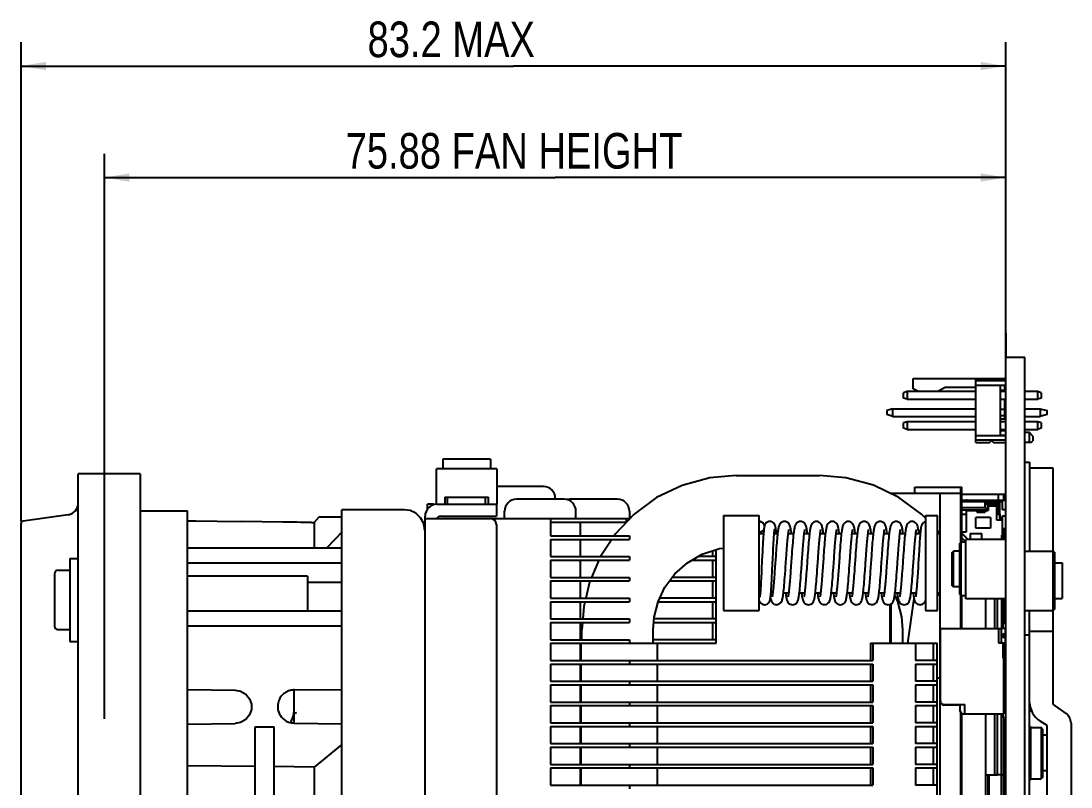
# Model space of a CAD drawing. Header units: millimetres. Extents: x 0 to 841, y 0 to 594.
# Drawn here: x 365.1 to 453.5, y 213.6 to 278.1 of the extents above; entities that cross this region are included whole.
import ezdxf

# ---------------------------------------------------------------- set-up
doc = ezdxf.new("R2010")
doc.units = ezdxf.units.MM
doc.header["$LTSCALE"] = 46.255
doc.layers.get('0').update_dxf_attribs({"linetype": 'CONTINUOUS'})
doc.layers.add('ASSEM_MEM', color=7, linetype='CONTINUOUS')
doc.styles.get("Standard").update_dxf_attribs({"font": 'txt', "width": 0.8})
doc.dimstyles.new('DIMSTYLE_1', dxfattribs={"dimtxt": 3, "dimasz": 2.1, "dimexe": 2, "dimexo": 1, "dimgap": 0.75, "dimtad": 1, "dimzin": 0, "dimdsep": 46, "dimtxsty": 'STANDARD', "dimblk": '_FILLED', "dimblk1": '_FILLED', "dimblk2": '_FILLED', "dimcen": 0.09, "dimazin": 0, "dimtp": 0.01, "dimtm": 0.01, "dimtfac": 1, "dimtofl": 0, "dimtmove": 0, "dimatfit": 3, "dimldrblk": '_FILLED', "dimfxl": 1, "dimtolj": 1, "dimtzin": 0, "dimarcsym": 0})
doc.dimstyles.new('DIMSTYLE_2', dxfattribs={"dimtxt": 3, "dimasz": 2.1, "dimexe": 2, "dimexo": 1, "dimgap": 0.75, "dimtad": 1, "dimzin": 0, "dimdsep": 46, "dimtxsty": 'STANDARD', "dimblk": '_FILLED', "dimblk1": '_FILLED', "dimblk2": '_FILLED', "dimcen": 0.09, "dimazin": 0, "dimtol": 1, "dimtp": 0.3, "dimtm": 0.3, "dimtfac": 1, "dimtofl": 0, "dimtmove": 0, "dimatfit": 3, "dimldrblk": '_FILLED', "dimfxl": 1, "dimtolj": 1, "dimtzin": 0, "dimarcsym": 0})

# ---------------------------------------------------------------- blocks, each defined once
blk = doc.blocks.new('_FILLED')
at = {"color": 0, "linetype": 'BYBLOCK'}
blk.add_solid([(0, 0), (-1, 0.167), (-1, -0.167)], dxfattribs=at)
blk = doc.blocks.new('*D8')
at = {"color": 7, "linetype": 'CONTINUOUS'}
for p, q in [((365.076, 275.036), (365.076, 276.286)), ((447.976, 275.036), (447.976, 276.286)), ((365.076, 235.955), (365.076, 275.036)), ((447.976, 249.79), (447.976, 275.036)), ((365.076, 274.286), (406.526, 274.286)), ((447.976, 274.286), (406.526, 274.286))]:
    blk.add_line(p, q, dxfattribs=at)
at = {"color": 7, "linetype": 'CONTINUOUS', "xscale": 2.1, "yscale": 2.1, "zscale": 2.1, "rotation": 180}
blk.add_blockref('_FILLED', (365.076, 274.286), dxfattribs=at)
at = {"color": 7, "linetype": 'CONTINUOUS', "xscale": 2.1, "yscale": 2.1, "zscale": 2.1}
blk.add_blockref('_FILLED', (447.976, 274.286), dxfattribs=at)
at = {"color": 7, "linetype": 'CONTINUOUS', "insert": (400.854, 278.036), "char_height": 3, "width": 21.6, "attachment_point": 2, "line_spacing_factor": 0.9}
blk.add_mtext(' 83.2 MAX', dxfattribs=at)
blk = doc.blocks.new('*D14')
at = {"color": 7, "linetype": 'CONTINUOUS'}
for p, q in [((372.096, 219.34), (372.096, 266.902)), ((447.976, 249.79), (447.976, 266.902)), ((372.096, 264.902), (410.036, 264.902)), ((447.976, 264.902), (410.036, 264.902))]:
    blk.add_line(p, q, dxfattribs=at)
at = {"color": 7, "linetype": 'CONTINUOUS', "xscale": 2.1, "yscale": 2.1, "zscale": 2.1, "rotation": 180}
blk.add_blockref('_FILLED', (372.096, 264.902), dxfattribs=at)
at = {"color": 7, "linetype": 'CONTINUOUS', "xscale": 2.1, "yscale": 2.1, "zscale": 2.1}
blk.add_blockref('_FILLED', (447.976, 264.902), dxfattribs=at)
at = {"color": 7, "linetype": 'CONTINUOUS', "insert": (406.585, 268.652), "char_height": 3, "width": 38.4, "attachment_point": 2, "line_spacing_factor": 0.9}
blk.add_mtext('75.88 FAN HEIGHT', dxfattribs=at)

msp = doc.modelspace()

# ---------------------------------------------------------------- linework, layer by layer
at = {"color": 7, "linetype": 'CONTINUOUS'}
for p, q in [((400.596, 241.19), (400.596, 240.39)), ((404.596, 241.19), (400.596, 241.19)), ((404.596, 241.19), (404.596, 240.39)), ((400.061, 237.39), (400.061, 240.39)), ((405.131, 240.39), (400.061, 240.39)), ((405.131, 240.39), (405.131, 237.39)), ((425.296, 239.815), (432.296, 239.815)), ((432.296, 239.815), (432.296, 239.815)), ((434.519, 239.623), (432.296, 239.815)), ((436.844, 238.993), (434.518, 239.623)), ((409.061, 238.89), (405.131, 238.89)), ((438.99, 237.959), (436.843, 238.993)), ((440.331, 238.34), (440.331, 238.84)), ((440.331, 238.84), (444.296, 238.84)), ((444.196, 234.16), (444.196, 238.84)), ((444.296, 234.19), (444.296, 238.84)), ((400.746, 237.99), (400.746, 237.39)), ((400.746, 237.99), (404.446, 237.99)), ((400.996, 237.39), (400.996, 237.99)), ((404.196, 237.39), (404.196, 237.99)), ((404.446, 237.39), (404.446, 237.99)), ((410.796, 237.815), (406.796, 237.815)), ((410.061, 237.815), (410.061, 237.89)), ((415.296, 237.815), (411.296, 237.815)), ((418.588, 237.95), (416.694, 236.561)), ((438.331, 238.34), (444.196, 238.34)), ((440.886, 236.572), (438.989, 237.959)), ((442.446, 238.34), (442.446, 125.54)), ((399.296, 236.986), (399.296, 237.39)), ((399.796, 237.39), (399.296, 237.39)), ((400.096, 237.39), (405.131, 237.39)), ((405.096, 237.39), (405.096, 236.39)), ((399.096, 115.24), (399.096, 236.39)), ((399.096, 236.19), (404.596, 236.19)), ((400.396, 236.39), (405.096, 236.39)), ((404.646, 236.19), (416.341, 236.19)), ((405.796, 236.19), (405.796, 236.815)), ((409.646, 236.19), (409.646, 234.74)), ((411.796, 236.19), (411.796, 236.815)), ((416.694, 236.561), (415.106, 234.887)), ((416.016, 236.19), (416.016, 235.89)), ((416.296, 236.815), (416.296, 236.19)), ((416.694, 236.561), (416.343, 236.192)), ((424.226, 236.44), (424.226, 228.44)), ((424.226, 236.44), (427.226, 236.44)), ((427.226, 228.44), (427.226, 236.44)), ((441.226, 236.214), (440.885, 236.572)), ((441.226, 236.214), (440.886, 236.572)), ((441.226, 236.44), (441.226, 228.44)), ((441.226, 236.44), (442.226, 236.44)), ((442.226, 228.44), (442.226, 236.44)), ((405.096, 235.69), (405.096, 115.94)), ((409.646, 235.89), (416.016, 235.89)), ((412.146, 235.89), (412.146, 234.74)), ((427.226, 235.939), (427.232, 235.939)), ((428.126, 235.939), (428.12, 235.939)), ((428.131, 235.939), (428.126, 235.939)), ((442.446, 234.931), (442.226, 235.163)), ((442.446, 234.931), (442.226, 235.163)), ((409.646, 234.74), (416.316, 234.74)), ((409.646, 234.44), (409.646, 232.99)), ((409.646, 234.44), (416.316, 234.44)), ((412.146, 234.44), (412.146, 232.99)), ((415.106, 234.887), (415.009, 234.74)), ((416.316, 234.74), (416.316, 234.44)), ((427.226, 234.94), (427.588, 234.94)), ((428.49, 234.94), (428.775, 234.94)), ((429.68, 234.94), (430.117, 234.94)), ((431.022, 234.94), (431.46, 234.94)), ((432.364, 234.94), (432.802, 234.94)), ((433.706, 234.94), (434.144, 234.94)), ((435.048, 234.94), (435.486, 234.94)), ((436.39, 234.94), (436.828, 234.94)), ((437.732, 234.94), (438.17, 234.94)), ((439.074, 234.94), (439.512, 234.94)), ((440.416, 234.94), (440.783, 234.94)), ((442.226, 234.94), (442.446, 234.94)), ((444.829, 234.44), (444.296, 234.973)), ((444.976, 234.94), (444.976, 234.44)), ((444.976, 234.94), (445.976, 234.94)), ((445.976, 234.44), (445.976, 234.94)), ((423.296, 233.482), (423.296, 232.99)), ((423.596, 225.69), (423.596, 233.579)), ((409.646, 232.99), (416.316, 232.99)), ((409.646, 232.69), (409.646, 231.24)), ((409.646, 232.69), (416.316, 232.69)), ((412.146, 232.69), (412.146, 231.24)), ((413.727, 232.69), (413.097, 231.24)), ((416.316, 232.99), (416.316, 232.69)), ((421.548, 232.69), (423.596, 232.69)), ((423.596, 232.99), (422.066, 232.99)), ((423.296, 232.69), (423.296, 231.24)), ((428.371, 232.865), (428.389, 233.241)), ((440.66, 233.074), (440.621, 232.393)), ((427.431, 232.017), (427.412, 231.618)), ((409.646, 231.24), (416.316, 231.24)), ((409.646, 230.94), (409.646, 229.49)), ((409.646, 230.94), (416.316, 230.94)), ((412.146, 230.94), (412.146, 229.49)), ((412.968, 230.94), (412.616, 229.49)), ((416.316, 231.24), (416.316, 230.94)), ((419.683, 230.94), (423.596, 230.94)), ((423.596, 231.24), (419.906, 231.24)), ((423.296, 230.94), (423.296, 229.49)), ((427.226, 229.94), (427.312, 229.94)), ((428.214, 229.94), (428.364, 229.94)), ((429.269, 229.94), (429.706, 229.94)), ((430.611, 229.94), (431.049, 229.94)), ((431.953, 229.94), (432.39, 229.94)), ((433.295, 229.94), (433.733, 229.94)), ((434.637, 229.94), (435.075, 229.94)), ((435.979, 229.94), (436.417, 229.94)), ((437.321, 229.94), (437.759, 229.94)), ((438.663, 229.94), (439.101, 229.94)), ((440.005, 229.94), (440.439, 229.94)), ((442.226, 229.94), (442.446, 229.94)), ((409.646, 229.49), (416.316, 229.49)), ((409.646, 229.19), (409.646, 227.74)), ((409.646, 229.19), (416.316, 229.19)), ((412.146, 229.19), (412.146, 227.74)), ((416.316, 229.49), (416.316, 229.19)), ((418.712, 229.19), (423.596, 229.19)), ((423.596, 229.49), (418.854, 229.49)), ((423.296, 229.19), (423.296, 227.74)), ((438.231, 228.969), (438.231, 225.69)), ((438.331, 225.69), (438.331, 229.017)), ((440.256, 229.462), (439.717, 225.69)), ((442.446, 229.74), (442.226, 229.74)), ((444.196, 226.94), (444.196, 229.72)), ((444.296, 226.94), (444.296, 229.69)), ((446.296, 226.94), (446.296, 229.44)), ((447.296, 226.94), (447.296, 229.44)), ((424.226, 228.44), (427.226, 228.44)), ((428.587, 228.951), (428.683, 228.94)), ((428.678, 228.941), (428.687, 228.941)), ((428.686, 228.941), (428.683, 228.941)), ((432.624, 228.949), (432.713, 228.941)), ((432.705, 228.941), (432.713, 228.941)), ((432.721, 228.941), (432.713, 228.941)), ((436.651, 228.949), (436.739, 228.941)), ((436.731, 228.941), (436.739, 228.941)), ((436.747, 228.941), (436.739, 228.941)), ((440.769, 228.94), (440.765, 228.94)), ((440.773, 228.94), (440.769, 228.94)), ((441.226, 228.44), (442.226, 228.44)), ((409.646, 227.74), (416.316, 227.74)), ((409.646, 227.44), (409.646, 225.99)), ((409.646, 227.44), (416.316, 227.44)), ((412.146, 227.44), (412.146, 225.99)), ((412.344, 227.44), (412.296, 226.815)), ((416.316, 227.74), (416.316, 227.44)), ((418.344, 227.44), (423.596, 227.44)), ((423.596, 227.74), (418.368, 227.74)), ((423.296, 227.44), (423.296, 225.99)), ((412.296, 225.99), (412.296, 226.815)), ((418.296, 225.69), (418.296, 226.815)), ((439.296, 226.815), (439.296, 225.69)), ((409.646, 225.99), (416.316, 225.99)), ((409.646, 225.69), (409.646, 224.24)), ((409.646, 225.69), (423.596, 225.69)), ((412.146, 225.69), (412.146, 224.24)), ((412.24, 224.24), (412.24, 225.69)), ((416.316, 225.99), (416.316, 225.69)), ((423.596, 225.99), (418.296, 225.99)), ((418.646, 225.69), (418.646, 224.24)), ((436.592, 225.69), (436.592, 224.24)), ((436.592, 225.69), (442.196, 225.69)), ((436.801, 225.69), (436.801, 224.24)), ((440.398, 225.69), (440.398, 224.24)), ((441.896, 224.24), (441.896, 225.69)), ((442.196, 159.19), (442.196, 225.69)), ((409.646, 224.24), (436.801, 224.24)), ((409.646, 223.94), (409.646, 222.49)), ((409.646, 223.94), (436.801, 223.94)), ((412.146, 223.94), (412.146, 222.49)), ((412.24, 222.49), (412.24, 223.94)), ((416.316, 224.24), (416.316, 223.94)), ((418.646, 223.94), (418.646, 222.49)), ((436.592, 223.94), (436.592, 222.49)), ((436.801, 223.94), (436.801, 222.49)), ((442.196, 224.24), (440.398, 224.24)), ((440.398, 223.94), (440.398, 222.49)), ((440.398, 223.94), (442.196, 223.94)), ((441.896, 222.49), (441.896, 223.94)), ((409.646, 222.49), (436.801, 222.49)), ((409.646, 222.19), (409.646, 220.74)), ((409.646, 222.19), (436.801, 222.19)), ((412.146, 222.19), (412.146, 220.74)), ((412.24, 220.74), (412.24, 222.19)), ((416.316, 222.49), (416.316, 222.19)), ((418.646, 222.19), (418.646, 220.74)), ((436.592, 222.19), (436.592, 220.74)), ((436.801, 222.19), (436.801, 220.74)), ((442.196, 222.49), (440.398, 222.49)), ((440.398, 222.19), (440.398, 220.74)), ((440.398, 222.19), (442.196, 222.19)), ((441.896, 220.74), (441.896, 222.19)), ((442.446, 222.74), (442.196, 222.74)), ((409.646, 220.74), (436.801, 220.74)), ((409.646, 220.44), (409.646, 218.99)), ((409.646, 220.44), (436.801, 220.44)), ((412.146, 220.44), (412.146, 218.99)), ((412.24, 218.99), (412.24, 220.44)), ((416.316, 220.74), (416.316, 220.44)), ((418.646, 220.44), (418.646, 218.99)), ((436.592, 220.44), (436.592, 218.99)), ((436.801, 220.44), (436.801, 218.99)), ((442.196, 220.74), (440.398, 220.74)), ((440.398, 220.44), (440.398, 218.99)), ((440.398, 220.44), (442.196, 220.44)), ((441.896, 218.99), (441.896, 220.44)), ((444.196, 145.86), (444.196, 219.9)), ((444.296, 145.89), (444.296, 219.74)), ((446.296, 146.94), (446.296, 219.74)), ((447.296, 214.6), (447.296, 219.74)), ((409.646, 218.99), (436.801, 218.99)), ((409.646, 218.69), (409.646, 217.24)), ((409.646, 218.69), (436.801, 218.69)), ((412.146, 218.69), (412.146, 217.24)), ((412.24, 217.24), (412.24, 218.69)), ((416.316, 218.99), (416.316, 218.69)), ((418.646, 218.69), (418.646, 217.24)), ((436.592, 218.69), (436.592, 217.24)), ((436.801, 218.69), (436.801, 217.24)), ((442.196, 218.99), (440.398, 218.99)), ((440.398, 218.69), (440.398, 217.24)), ((440.398, 218.69), (442.196, 218.69)), ((441.896, 217.24), (441.896, 218.69)), ((409.646, 217.24), (436.801, 217.24)), ((409.646, 216.94), (409.646, 215.49)), ((409.646, 216.94), (436.801, 216.94)), ((412.146, 216.94), (412.146, 215.49)), ((412.24, 215.49), (412.24, 216.94)), ((416.316, 217.24), (416.316, 216.94)), ((418.646, 216.94), (418.646, 215.49)), ((436.592, 216.94), (436.592, 215.49)), ((436.801, 216.94), (436.801, 215.49)), ((442.196, 217.24), (440.398, 217.24)), ((440.398, 216.94), (440.398, 215.49)), ((440.398, 216.94), (442.196, 216.94)), ((441.896, 215.49), (441.896, 216.94)), ((409.646, 215.49), (436.801, 215.49)), ((409.646, 215.19), (409.646, 213.74)), ((409.646, 215.19), (436.801, 215.19)), ((412.146, 215.19), (412.146, 213.74)), ((412.24, 213.74), (412.24, 215.19)), ((416.316, 215.49), (416.316, 215.19)), ((418.646, 215.19), (418.646, 213.74)), ((436.592, 215.19), (436.592, 213.74)), ((436.801, 215.19), (436.801, 213.74)), ((442.196, 215.49), (440.398, 215.49)), ((440.398, 215.19), (440.398, 213.74)), ((440.398, 215.19), (442.196, 215.19)), ((441.896, 213.74), (441.896, 215.19)), ((446.296, 214.6), (447.296, 214.6)), ((446.496, 207.2), (446.496, 214.6)), ((446.596, 207.2), (446.596, 214.6)), ((409.646, 213.74), (436.801, 213.74)), ((416.316, 213.74), (416.316, 213.44)), ((442.196, 213.74), (440.398, 213.74))]:
    msp.add_line(p, q, dxfattribs=at)
for points in [[(423.057, 239.62), (420.733, 238.987), (418.588, 237.95)], [(425.296, 239.815), (423.056, 239.62), (420.732, 238.987)], [(427.619, 235.273), (427.616, 235.265), (427.544, 235.172), (427.451, 235.1), (427.343, 235.055), (427.226, 235.04)], [(427.676, 235.588), (427.669, 235.609), (427.643, 235.672), (427.598, 235.748), (427.528, 235.825), (427.432, 235.889), (427.318, 235.93), (427.232, 235.939)], [(427.232, 235.939), (427.343, 235.924), (427.451, 235.879), (427.544, 235.807), (427.616, 235.714), (427.66, 235.606), (427.667, 235.557)], [(428.12, 235.939), (428.031, 235.929), (427.917, 235.888), (427.822, 235.823), (427.752, 235.745), (427.707, 235.669), (427.681, 235.606), (427.665, 235.553), (427.654, 235.504), (427.644, 235.453), (427.635, 235.397), (427.627, 235.336), (427.618, 235.267), (427.61, 235.192), (427.602, 235.108), (427.594, 235.015), (427.585, 234.913), (427.577, 234.802), (427.569, 234.681), (427.56, 234.55), (427.551, 234.409), (427.542, 234.259), (427.533, 234.099), (427.524, 233.928), (427.514, 233.745), (427.504, 233.552), (427.494, 233.346), (427.484, 233.131), (427.431, 232.017)], [(428.668, 234.94), (428.664, 234.986), (428.655, 235.089), (428.645, 235.181), (428.636, 235.263), (428.627, 235.335), (428.617, 235.399), (428.608, 235.456), (428.598, 235.508), (428.585, 235.558), (428.569, 235.611), (428.542, 235.674), (428.497, 235.749), (428.427, 235.826), (428.332, 235.89), (428.218, 235.93), (428.131, 235.939)], [(428.389, 233.241), (428.406, 233.59), (428.415, 233.754), (428.423, 233.911), (428.431, 234.06), (428.439, 234.201), (428.447, 234.334), (428.455, 234.459), (428.462, 234.575), (428.47, 234.683), (428.477, 234.783), (428.484, 234.875), (428.491, 234.958), (428.498, 235.034), (428.504, 235.101), (428.511, 235.161), (428.517, 235.212), (428.523, 235.255), (428.528, 235.289), (428.532, 235.313), (428.532, 235.316)], [(429.358, 235.939), (429.272, 235.93), (429.157, 235.893), (429.057, 235.828), (428.983, 235.75), (428.933, 235.673), (428.901, 235.602), (428.879, 235.538), (428.861, 235.473), (428.845, 235.404), (428.83, 235.327), (428.816, 235.241), (428.801, 235.145), (428.787, 235.038), (428.773, 234.921), (428.759, 234.792), (428.744, 234.65), (428.729, 234.495), (428.714, 234.325), (428.698, 234.14), (428.682, 233.941), (428.665, 233.729), (428.648, 233.506), (428.631, 233.275), (428.614, 233.039), (428.548, 232.101)], [(429.94, 234.94), (429.931, 235.012), (429.916, 235.126), (429.901, 235.227), (429.886, 235.316), (429.871, 235.396), (429.855, 235.467), (429.838, 235.533), (429.815, 235.599), (429.783, 235.671), (429.734, 235.749), (429.659, 235.828), (429.559, 235.893), (429.443, 235.931), (429.358, 235.939)], [(429.447, 232.08), (429.501, 232.85), (429.517, 233.081), (429.533, 233.3), (429.549, 233.508), (429.564, 233.705), (429.578, 233.892), (429.593, 234.067), (429.607, 234.231), (429.62, 234.384), (429.634, 234.525), (429.647, 234.656), (429.66, 234.775), (429.672, 234.882), (429.684, 234.977), (429.696, 235.061), (429.707, 235.131), (429.717, 235.189), (429.726, 235.234), (429.734, 235.264), (429.734, 235.267)], [(430.7, 235.94), (430.613, 235.931), (430.499, 235.893), (430.401, 235.831), (430.327, 235.755), (430.278, 235.679), (430.246, 235.61), (430.223, 235.546), (430.205, 235.481), (430.189, 235.412), (430.174, 235.334), (430.159, 235.245), (430.143, 235.142), (430.128, 235.025), (430.112, 234.892), (430.095, 234.741), (430.078, 234.572), (430.061, 234.383), (430.043, 234.175), (430.024, 233.948), (430.005, 233.705), (429.986, 233.448), (429.967, 233.182), (429.947, 232.914), (429.895, 232.165)], [(431.282, 234.94), (431.275, 235), (431.259, 235.121), (431.243, 235.228), (431.228, 235.322), (431.212, 235.403), (431.196, 235.474), (431.178, 235.539), (431.155, 235.604), (431.123, 235.674), (431.075, 235.751), (431.001, 235.828), (430.901, 235.893), (430.786, 235.931), (430.7, 235.94)], [(430.781, 231.966), (430.847, 232.905), (430.862, 233.115), (430.876, 233.315), (430.891, 233.507), (430.904, 233.69), (430.918, 233.864), (430.932, 234.031), (430.945, 234.19), (430.958, 234.339), (430.971, 234.479), (430.984, 234.609), (430.997, 234.729), (431.009, 234.837), (431.021, 234.934), (431.032, 235.02), (431.043, 235.094), (431.054, 235.157), (431.063, 235.207), (431.071, 235.246), (431.078, 235.271), (431.078, 235.273)], [(432.041, 235.939), (431.952, 235.93), (431.836, 235.89), (431.737, 235.825), (431.663, 235.747), (431.615, 235.668), (431.583, 235.596), (431.56, 235.529), (431.542, 235.46), (431.526, 235.386), (431.51, 235.303), (431.495, 235.21), (431.48, 235.104), (431.465, 234.987), (431.45, 234.856), (431.434, 234.712), (431.419, 234.554), (431.403, 234.383), (431.387, 234.199), (431.371, 234), (431.354, 233.787), (431.336, 233.558), (431.318, 233.313), (431.299, 233.053), (431.225, 232.003)], [(432.624, 234.94), (432.616, 235.008), (432.6, 235.127), (432.585, 235.232), (432.57, 235.323), (432.554, 235.403), (432.538, 235.474), (432.519, 235.54), (432.497, 235.606), (432.464, 235.676), (432.415, 235.752), (432.342, 235.828), (432.243, 235.892), (432.128, 235.93), (432.041, 235.939)], [(432.183, 232.827), (432.199, 233.045), (432.214, 233.255), (432.229, 233.456), (432.243, 233.649), (432.258, 233.833), (432.272, 234.007), (432.286, 234.171), (432.299, 234.325), (432.312, 234.468), (432.325, 234.599), (432.338, 234.719), (432.35, 234.828), (432.362, 234.926), (432.373, 235.012), (432.384, 235.087), (432.395, 235.15), (432.404, 235.202), (432.412, 235.242), (432.419, 235.269), (432.42, 235.272)], [(433.384, 235.939), (433.294, 235.93), (433.179, 235.891), (433.081, 235.826), (433.007, 235.748), (432.958, 235.67), (432.926, 235.598), (432.903, 235.529), (432.884, 235.459), (432.867, 235.384), (432.852, 235.301), (432.837, 235.208), (432.822, 235.104), (432.807, 234.988), (432.792, 234.859), (432.777, 234.716), (432.762, 234.559), (432.746, 234.388), (432.729, 234.203), (432.713, 234.004), (432.696, 233.792), (432.679, 233.57), (432.662, 233.34), (432.645, 233.103), (432.628, 232.864), (432.579, 232.159)], [(433.966, 234.94), (433.957, 235.012), (433.942, 235.126), (433.928, 235.227), (433.913, 235.316), (433.898, 235.396), (433.882, 235.467), (433.864, 235.533), (433.842, 235.599), (433.81, 235.671), (433.76, 235.749), (433.686, 235.828), (433.585, 235.893), (433.469, 235.931), (433.384, 235.939)], [(433.473, 232.08), (433.527, 232.85), (433.544, 233.081), (433.559, 233.3), (433.575, 233.508), (433.59, 233.705), (433.605, 233.892), (433.619, 234.067), (433.633, 234.231), (433.647, 234.384), (433.66, 234.525), (433.673, 234.656), (433.686, 234.775), (433.699, 234.882), (433.711, 234.977), (433.722, 235.061), (433.733, 235.131), (433.744, 235.189), (433.753, 235.234), (433.76, 235.264), (433.761, 235.267)], [(434.726, 235.94), (434.639, 235.931), (434.525, 235.893), (434.427, 235.831), (434.354, 235.755), (434.305, 235.679), (434.272, 235.61), (434.25, 235.546), (434.232, 235.481), (434.216, 235.412), (434.2, 235.334), (434.185, 235.245), (434.17, 235.142), (434.154, 235.025), (434.138, 234.892), (434.122, 234.741), (434.105, 234.572), (434.087, 234.383), (434.069, 234.175), (434.051, 233.948), (434.032, 233.705), (434.012, 233.448), (433.993, 233.182), (433.974, 232.914), (433.921, 232.165)], [(435.308, 234.94), (435.301, 235), (435.285, 235.121), (435.27, 235.228), (435.254, 235.322), (435.238, 235.403), (435.222, 235.474), (435.204, 235.539), (435.182, 235.604), (435.15, 235.674), (435.101, 235.751), (435.027, 235.828), (434.928, 235.893), (434.812, 235.931), (434.726, 235.94)], [(434.807, 231.966), (434.873, 232.905), (434.888, 233.115), (434.903, 233.315), (434.917, 233.507), (434.931, 233.69), (434.945, 233.864), (434.958, 234.031), (434.972, 234.19), (434.985, 234.339), (434.998, 234.479), (435.011, 234.609), (435.023, 234.729), (435.035, 234.837), (435.047, 234.934), (435.059, 235.02), (435.07, 235.094), (435.08, 235.157), (435.089, 235.207), (435.098, 235.246), (435.104, 235.271), (435.105, 235.273)], [(436.068, 235.939), (435.978, 235.93), (435.863, 235.89), (435.763, 235.825), (435.69, 235.747), (435.641, 235.668), (435.609, 235.596), (435.587, 235.529), (435.568, 235.46), (435.552, 235.386), (435.537, 235.303), (435.522, 235.21), (435.507, 235.104), (435.491, 234.987), (435.476, 234.856), (435.461, 234.712), (435.445, 234.554), (435.429, 234.383), (435.413, 234.199), (435.397, 234), (435.38, 233.787), (435.363, 233.558), (435.344, 233.313), (435.326, 233.053), (435.252, 232.003)], [(436.65, 234.94), (436.642, 235.008), (436.627, 235.127), (436.611, 235.232), (436.596, 235.323), (436.581, 235.403), (436.564, 235.474), (436.546, 235.54), (436.523, 235.606), (436.491, 235.676), (436.442, 235.752), (436.369, 235.828), (436.269, 235.892), (436.154, 235.93), (436.068, 235.939)], [(436.21, 232.827), (436.225, 233.045), (436.24, 233.255), (436.255, 233.456), (436.27, 233.649), (436.284, 233.833), (436.298, 234.007), (436.312, 234.171), (436.325, 234.325), (436.339, 234.468), (436.352, 234.599), (436.364, 234.719), (436.376, 234.828), (436.388, 234.926), (436.4, 235.012), (436.411, 235.087), (436.421, 235.15), (436.43, 235.202), (436.439, 235.242), (436.445, 235.269), (436.446, 235.272)], [(437.411, 235.939), (437.325, 235.93), (437.21, 235.893), (437.11, 235.828), (437.035, 235.75), (436.986, 235.673), (436.954, 235.602), (436.932, 235.538), (436.914, 235.473), (436.898, 235.404), (436.883, 235.327), (436.868, 235.241), (436.854, 235.145), (436.84, 235.038), (436.826, 234.921), (436.811, 234.792), (436.797, 234.65), (436.782, 234.495), (436.766, 234.325), (436.75, 234.14), (436.734, 233.941), (436.718, 233.729), (436.701, 233.506), (436.684, 233.275), (436.667, 233.039), (436.601, 232.101)], [(437.992, 234.94), (437.984, 235.012), (437.969, 235.126), (437.954, 235.227), (437.939, 235.316), (437.924, 235.396), (437.908, 235.467), (437.89, 235.533), (437.868, 235.599), (437.836, 235.671), (437.787, 235.749), (437.712, 235.828), (437.611, 235.893), (437.496, 235.931), (437.41, 235.939)], [(437.499, 232.08), (437.553, 232.85), (437.57, 233.081), (437.586, 233.3), (437.601, 233.508), (437.616, 233.705), (437.631, 233.892), (437.645, 234.067), (437.659, 234.231), (437.673, 234.384), (437.686, 234.525), (437.7, 234.656), (437.712, 234.775), (437.725, 234.882), (437.737, 234.977), (437.749, 235.061), (437.76, 235.131), (437.77, 235.189), (437.779, 235.234), (437.786, 235.264), (437.787, 235.267)], [(438.752, 235.94), (438.665, 235.931), (438.552, 235.893), (438.453, 235.831), (438.38, 235.755), (438.331, 235.679), (438.299, 235.61), (438.276, 235.546), (438.258, 235.481), (438.242, 235.412), (438.226, 235.334), (438.211, 235.245), (438.196, 235.142), (438.18, 235.025), (438.164, 234.892), (438.148, 234.741), (438.131, 234.572), (438.114, 234.383), (438.096, 234.175), (438.077, 233.948), (438.058, 233.705), (438.039, 233.448), (438.019, 233.182), (438, 232.914), (437.947, 232.165)], [(439.334, 234.94), (439.327, 235), (439.311, 235.121), (439.296, 235.228), (439.28, 235.322), (439.265, 235.403), (439.248, 235.474), (439.23, 235.539), (439.208, 235.604), (439.176, 235.674), (439.127, 235.751), (439.054, 235.828), (438.954, 235.893), (438.839, 235.931), (438.752, 235.94)], [(438.833, 231.966), (438.899, 232.905), (438.914, 233.115), (438.929, 233.315), (438.943, 233.507), (438.957, 233.69), (438.971, 233.864), (438.984, 234.031), (438.998, 234.19), (439.011, 234.339), (439.024, 234.479), (439.037, 234.609), (439.049, 234.729), (439.062, 234.837), (439.074, 234.934), (439.085, 235.02), (439.096, 235.094), (439.106, 235.157), (439.116, 235.207), (439.124, 235.246), (439.13, 235.271), (439.131, 235.273)], [(440.094, 235.939), (440.004, 235.93), (439.889, 235.89), (439.79, 235.825), (439.716, 235.747), (439.667, 235.668), (439.635, 235.596), (439.613, 235.529), (439.595, 235.46), (439.578, 235.386), (439.563, 235.303), (439.548, 235.21), (439.533, 235.104), (439.518, 234.987), (439.502, 234.856), (439.487, 234.712), (439.471, 234.554), (439.456, 234.383), (439.44, 234.199), (439.423, 234), (439.406, 233.787), (439.389, 233.558), (439.371, 233.313), (439.352, 233.053), (439.278, 232.003)], [(440.676, 234.94), (440.668, 235.008), (440.653, 235.127), (440.638, 235.232), (440.622, 235.323), (440.607, 235.403), (440.59, 235.474), (440.572, 235.54), (440.549, 235.606), (440.517, 235.676), (440.468, 235.752), (440.395, 235.828), (440.296, 235.892), (440.181, 235.93), (440.094, 235.939)], [(440.236, 232.827), (440.252, 233.045), (440.267, 233.255), (440.282, 233.456), (440.296, 233.649), (440.31, 233.833), (440.325, 234.007), (440.338, 234.171), (440.352, 234.325), (440.365, 234.468), (440.378, 234.599), (440.391, 234.719), (440.403, 234.828), (440.415, 234.926), (440.426, 235.012), (440.437, 235.087), (440.447, 235.15), (440.457, 235.202), (440.465, 235.242), (440.472, 235.269), (440.472, 235.272)], [(441.226, 235.927), (441.119, 235.889), (441.024, 235.825), (440.954, 235.749), (440.909, 235.673), (440.883, 235.61), (440.866, 235.557), (440.854, 235.507), (440.844, 235.455), (440.834, 235.398), (440.825, 235.334), (440.815, 235.26), (440.806, 235.178), (440.797, 235.085), (440.787, 234.982), (440.777, 234.868), (440.767, 234.743), (440.757, 234.606), (440.746, 234.456), (440.735, 234.294), (440.723, 234.119), (440.711, 233.931), (440.699, 233.73), (440.686, 233.519), (440.66, 233.074)], [(414.811, 234.44), (413.859, 232.995), (413.857, 232.99)], [(444.296, 234.923), (444.542, 234.671), (444.768, 234.44)], [(444.626, 234.22), (444.471, 234.381), (444.296, 234.561)], [(418.296, 226.815), (418.38, 227.896), (418.709, 229.183), (419.293, 230.415), (420.123, 231.531), (421.177, 232.474), (422.433, 233.202), (423.871, 233.668), (424.226, 233.704)], [(427.676, 228.94), (427.771, 228.95), (427.885, 228.991), (427.979, 229.054), (428.048, 229.131), (428.093, 229.207), (428.12, 229.271), (428.137, 229.327), (428.149, 229.38), (428.159, 229.434), (428.168, 229.494), (428.177, 229.561), (428.186, 229.636), (428.195, 229.72), (428.204, 229.814), (428.212, 229.918), (428.221, 230.031), (428.23, 230.154), (428.239, 230.287), (428.248, 230.433), (428.258, 230.591), (428.268, 230.763), (428.278, 230.949), (428.288, 231.149), (428.299, 231.361), (428.31, 231.581), (428.321, 231.805), (428.371, 232.865)], [(431.37, 228.94), (431.455, 228.948), (431.571, 228.986), (431.672, 229.051), (431.747, 229.13), (431.796, 229.209), (431.828, 229.279), (431.85, 229.345), (431.868, 229.412), (431.885, 229.484), (431.9, 229.564), (431.915, 229.655), (431.93, 229.757), (431.945, 229.872), (431.96, 230), (431.975, 230.144), (431.991, 230.302), (432.007, 230.476), (432.024, 230.666), (432.041, 230.873), (432.059, 231.097), (432.077, 231.337), (432.096, 231.589), (432.114, 231.848), (432.183, 232.827)], [(435.397, 228.94), (435.481, 228.948), (435.597, 228.986), (435.698, 229.051), (435.773, 229.13), (435.823, 229.209), (435.854, 229.279), (435.877, 229.345), (435.895, 229.412), (435.911, 229.484), (435.926, 229.564), (435.941, 229.655), (435.956, 229.757), (435.971, 229.872), (435.986, 230), (436.002, 230.144), (436.018, 230.302), (436.034, 230.476), (436.05, 230.666), (436.068, 230.873), (436.085, 231.097), (436.104, 231.337), (436.122, 231.589), (436.141, 231.848), (436.21, 232.827)], [(439.423, 228.94), (439.508, 228.948), (439.624, 228.986), (439.725, 229.051), (439.8, 229.13), (439.849, 229.209), (439.881, 229.279), (439.903, 229.345), (439.921, 229.412), (439.937, 229.484), (439.953, 229.564), (439.968, 229.655), (439.982, 229.757), (439.997, 229.872), (440.013, 230), (440.028, 230.144), (440.044, 230.302), (440.06, 230.476), (440.077, 230.666), (440.094, 230.873), (440.112, 231.097), (440.13, 231.337), (440.149, 231.589), (440.167, 231.848), (440.236, 232.827)], [(427.412, 231.618), (427.394, 231.255), (427.385, 231.087), (427.376, 230.928), (427.368, 230.776), (427.36, 230.633), (427.352, 230.498), (427.344, 230.371), (427.336, 230.254), (427.328, 230.145), (427.321, 230.044), (427.313, 229.953), (427.306, 229.87), (427.299, 229.796), (427.292, 229.731), (427.286, 229.675), (427.28, 229.629), (427.275, 229.593), (427.27, 229.567), (427.27, 229.564)], [(428.548, 232.101), (428.517, 231.669), (428.502, 231.466), (428.488, 231.272), (428.473, 231.086), (428.459, 230.911), (428.446, 230.744), (428.432, 230.589), (428.419, 230.443), (428.406, 230.309), (428.393, 230.186), (428.381, 230.073), (428.368, 229.972), (428.357, 229.882), (428.345, 229.803), (428.335, 229.736), (428.325, 229.68), (428.316, 229.638), (428.309, 229.61), (428.309, 229.608)], [(428.687, 228.941), (428.774, 228.949), (428.89, 228.988), (428.991, 229.054), (429.065, 229.133), (429.114, 229.213), (429.147, 229.286), (429.17, 229.356), (429.188, 229.428), (429.205, 229.507), (429.221, 229.595), (429.237, 229.695), (429.252, 229.808), (429.268, 229.935), (429.284, 230.075), (429.3, 230.229), (429.316, 230.4), (429.333, 230.587), (429.351, 230.793), (429.369, 231.02), (429.388, 231.267), (429.407, 231.531), (429.427, 231.805), (429.447, 232.08)], [(429.895, 232.165), (429.864, 231.737), (429.85, 231.538), (429.836, 231.349), (429.822, 231.17), (429.809, 230.999), (429.795, 230.838), (429.783, 230.685), (429.77, 230.54), (429.757, 230.403), (429.744, 230.275), (429.732, 230.157), (429.72, 230.05), (429.708, 229.953), (429.697, 229.866), (429.686, 229.791), (429.675, 229.727), (429.666, 229.675), (429.657, 229.635), (429.651, 229.609), (429.65, 229.606)], [(430.029, 228.94), (430.115, 228.948), (430.231, 228.987), (430.331, 229.051), (430.405, 229.129), (430.454, 229.207), (430.485, 229.277), (430.508, 229.343), (430.526, 229.409), (430.542, 229.482), (430.558, 229.563), (430.573, 229.655), (430.588, 229.761), (430.604, 229.88), (430.619, 230.012), (430.635, 230.159), (430.651, 230.322), (430.668, 230.502), (430.685, 230.702), (430.703, 230.924), (430.722, 231.168), (430.742, 231.43), (430.762, 231.699), (430.781, 231.966)], [(431.225, 232.003), (431.209, 231.768), (431.193, 231.545), (431.177, 231.335), (431.162, 231.136), (431.147, 230.948), (431.132, 230.771), (431.118, 230.606), (431.104, 230.453), (431.09, 230.312), (431.077, 230.184), (431.064, 230.069), (431.052, 229.967), (431.04, 229.877), (431.029, 229.799), (431.019, 229.734), (431.009, 229.68), (431, 229.64), (430.994, 229.612), (430.993, 229.61)], [(432.579, 232.159), (432.547, 231.719), (432.532, 231.512), (432.517, 231.313), (432.503, 231.124), (432.488, 230.944), (432.474, 230.774), (432.461, 230.615), (432.447, 230.467), (432.434, 230.329), (432.421, 230.203), (432.409, 230.088), (432.396, 229.985), (432.384, 229.892), (432.373, 229.811), (432.362, 229.742), (432.352, 229.685), (432.343, 229.641), (432.336, 229.612), (432.335, 229.609)], [(432.713, 228.941), (432.801, 228.949), (432.917, 228.988), (433.017, 229.054), (433.091, 229.133), (433.141, 229.213), (433.173, 229.286), (433.196, 229.356), (433.215, 229.428), (433.232, 229.507), (433.247, 229.595), (433.263, 229.695), (433.279, 229.808), (433.294, 229.935), (433.31, 230.075), (433.326, 230.229), (433.343, 230.4), (433.359, 230.587), (433.377, 230.793), (433.395, 231.02), (433.414, 231.267), (433.434, 231.531), (433.454, 231.805), (433.473, 232.08)], [(433.921, 232.165), (433.891, 231.737), (433.876, 231.538), (433.862, 231.349), (433.848, 231.17), (433.835, 230.999), (433.822, 230.838), (433.809, 230.685), (433.796, 230.54), (433.783, 230.403), (433.771, 230.275), (433.758, 230.157), (433.746, 230.05), (433.734, 229.953), (433.723, 229.866), (433.712, 229.791), (433.702, 229.727), (433.692, 229.675), (433.684, 229.635), (433.677, 229.609), (433.676, 229.606)], [(434.055, 228.94), (434.142, 228.948), (434.257, 228.987), (434.357, 229.051), (434.431, 229.129), (434.48, 229.207), (434.512, 229.277), (434.534, 229.343), (434.552, 229.409), (434.568, 229.482), (434.584, 229.563), (434.599, 229.655), (434.614, 229.761), (434.63, 229.88), (434.646, 230.012), (434.661, 230.159), (434.677, 230.322), (434.694, 230.502), (434.711, 230.702), (434.73, 230.924), (434.749, 231.168), (434.768, 231.43), (434.788, 231.699), (434.807, 231.966)], [(435.252, 232.003), (435.235, 231.768), (435.219, 231.545), (435.203, 231.335), (435.188, 231.136), (435.173, 230.948), (435.158, 230.771), (435.144, 230.606), (435.13, 230.453), (435.116, 230.312), (435.103, 230.184), (435.091, 230.069), (435.078, 229.967), (435.067, 229.877), (435.055, 229.799), (435.045, 229.734), (435.035, 229.68), (435.027, 229.64), (435.02, 229.612), (435.019, 229.61)], [(436.601, 232.101), (436.57, 231.669), (436.555, 231.466), (436.54, 231.272), (436.526, 231.086), (436.512, 230.911), (436.498, 230.744), (436.485, 230.589), (436.471, 230.443), (436.458, 230.309), (436.446, 230.186), (436.433, 230.073), (436.421, 229.972), (436.409, 229.882), (436.398, 229.803), (436.387, 229.736), (436.377, 229.68), (436.369, 229.638), (436.362, 229.61), (436.361, 229.608)], [(436.739, 228.941), (436.827, 228.949), (436.943, 228.988), (437.043, 229.054), (437.117, 229.133), (437.167, 229.213), (437.199, 229.286), (437.222, 229.356), (437.241, 229.428), (437.258, 229.507), (437.274, 229.595), (437.289, 229.695), (437.305, 229.808), (437.321, 229.935), (437.337, 230.075), (437.353, 230.229), (437.369, 230.4), (437.386, 230.587), (437.403, 230.793), (437.421, 231.02), (437.44, 231.267), (437.46, 231.531), (437.48, 231.805), (437.499, 232.08)], [(437.947, 232.165), (437.917, 231.737), (437.902, 231.538), (437.888, 231.349), (437.875, 231.17), (437.861, 230.999), (437.848, 230.838), (437.835, 230.685), (437.822, 230.54), (437.81, 230.403), (437.797, 230.275), (437.785, 230.157), (437.773, 230.05), (437.761, 229.953), (437.749, 229.866), (437.738, 229.791), (437.728, 229.727), (437.718, 229.675), (437.71, 229.635), (437.703, 229.609), (437.703, 229.606)], [(438.081, 228.94), (438.168, 228.948), (438.284, 228.987), (438.383, 229.051), (438.457, 229.129), (438.506, 229.207), (438.538, 229.277), (438.56, 229.343), (438.578, 229.409), (438.595, 229.482), (438.61, 229.563), (438.625, 229.655), (438.641, 229.761), (438.656, 229.88), (438.672, 230.012), (438.688, 230.159), (438.704, 230.322), (438.72, 230.502), (438.738, 230.702), (438.756, 230.924), (438.775, 231.168), (438.795, 231.43), (438.814, 231.699), (438.833, 231.966)], [(439.278, 232.003), (439.261, 231.768), (439.245, 231.545), (439.23, 231.335), (439.214, 231.136), (439.199, 230.948), (439.185, 230.771), (439.17, 230.606), (439.156, 230.453), (439.143, 230.312), (439.13, 230.184), (439.117, 230.069), (439.105, 229.967), (439.093, 229.877), (439.082, 229.799), (439.071, 229.734), (439.062, 229.68), (439.053, 229.64), (439.046, 229.612), (439.046, 229.61)], [(440.621, 232.393), (440.595, 231.961), (440.582, 231.756), (440.57, 231.557), (440.558, 231.367), (440.545, 231.185), (440.533, 231.011), (440.521, 230.846), (440.51, 230.69), (440.498, 230.543), (440.486, 230.405), (440.475, 230.278), (440.464, 230.161), (440.452, 230.053), (440.442, 229.957), (440.431, 229.87), (440.421, 229.795), (440.411, 229.73), (440.401, 229.677), (440.393, 229.636), (440.387, 229.609), (440.386, 229.606)], [(429.446, 229.94), (429.46, 229.83), (429.474, 229.722), (429.489, 229.626), (429.503, 229.541), (429.518, 229.466), (429.534, 229.398), (429.552, 229.335), (429.575, 229.271), (429.607, 229.201), (429.656, 229.125), (429.73, 229.049), (429.829, 228.986), (429.943, 228.948), (430.029, 228.94)], [(430.789, 229.94), (430.797, 229.869), (430.812, 229.752), (430.827, 229.649), (430.843, 229.558), (430.858, 229.478), (430.874, 229.407), (430.892, 229.341), (430.914, 229.276), (430.946, 229.205), (430.995, 229.128), (431.069, 229.051), (431.167, 228.987), (431.282, 228.949), (431.37, 228.94)], [(432.131, 229.94), (432.136, 229.894), (432.152, 229.768), (432.168, 229.659), (432.183, 229.564), (432.199, 229.482), (432.215, 229.409), (432.234, 229.342), (432.256, 229.276), (432.289, 229.205), (432.338, 229.129), (432.411, 229.052), (432.51, 228.988), (432.624, 228.949)], [(433.473, 229.94), (433.486, 229.83), (433.501, 229.722), (433.515, 229.626), (433.53, 229.541), (433.545, 229.466), (433.56, 229.398), (433.578, 229.335), (433.601, 229.271), (433.633, 229.201), (433.682, 229.125), (433.756, 229.049), (433.855, 228.986), (433.969, 228.948), (434.055, 228.94)], [(434.815, 229.94), (434.823, 229.869), (434.839, 229.752), (434.854, 229.649), (434.869, 229.558), (434.884, 229.478), (434.9, 229.407), (434.918, 229.341), (434.941, 229.276), (434.973, 229.205), (435.021, 229.128), (435.095, 229.051), (435.194, 228.987), (435.308, 228.949), (435.397, 228.94)], [(436.157, 229.94), (436.162, 229.894), (436.178, 229.768), (436.194, 229.659), (436.21, 229.564), (436.225, 229.482), (436.242, 229.409), (436.26, 229.342), (436.283, 229.276), (436.315, 229.205), (436.364, 229.129), (436.437, 229.052), (436.536, 228.988), (436.651, 228.949)], [(437.499, 229.94), (437.512, 229.83), (437.527, 229.722), (437.541, 229.626), (437.556, 229.541), (437.571, 229.466), (437.587, 229.398), (437.605, 229.335), (437.627, 229.271), (437.659, 229.201), (437.709, 229.125), (437.782, 229.049), (437.881, 228.986), (437.995, 228.948), (438.082, 228.94)], [(438.841, 229.94), (438.849, 229.869), (438.865, 229.752), (438.88, 229.649), (438.895, 229.558), (438.91, 229.478), (438.927, 229.407), (438.945, 229.341), (438.967, 229.276), (438.999, 229.205), (439.048, 229.128), (439.121, 229.051), (439.22, 228.987), (439.335, 228.949), (439.423, 228.94)], [(440.183, 229.94), (440.189, 229.894), (440.205, 229.768), (440.221, 229.659), (440.236, 229.564), (440.252, 229.482), (440.268, 229.409), (440.286, 229.342), (440.309, 229.276), (440.341, 229.205), (440.39, 229.129), (440.463, 229.052), (440.562, 228.988), (440.677, 228.949), (440.765, 228.941)], [(412.543, 229.19), (412.448, 228.796), (412.367, 227.74)], [(427.226, 229.29), (427.233, 229.268), (427.26, 229.204), (427.305, 229.128), (427.375, 229.053), (427.468, 228.99), (427.58, 228.95), (427.676, 228.94)], [(428.17, 229.504), (428.184, 229.435), (428.202, 229.363), (428.224, 229.293), (428.255, 229.219), (428.303, 229.139), (428.374, 229.06), (428.47, 228.993), (428.587, 228.951)], [(438.633, 229.71), (438.878, 229.197), (439.209, 227.912), (439.296, 226.815)], [(440.769, 228.94), (440.86, 228.95), (440.978, 228.992), (441.076, 229.058), (441.145, 229.134), (441.192, 229.209), (441.222, 229.276), (441.226, 229.289)]]:
    msp.add_lwpolyline(points, dxfattribs=at)
for centre, radius, start, end in [((409.061, 237.89), 1, 0, 90), ((406.796, 236.815), 1, 90, 180), ((410.796, 236.815), 1, 0, 90), ((411.296, 236.815), 1, 90, 104.56231), ((415.296, 236.815), 1, 0, 90), ((400.096, 236.39), 1, 90, 180), ((400.396, 236.09), 0.3, 90, 160.52878), ((404.596, 235.69), 0.5, 0, 90)]:
    msp.add_arc(centre, radius, start, end, dxfattribs=at)
at = {"layer": 'ASSEM_MEM', "color": 7, "linetype": 'CONTINUOUS'}
for p, q in [((447.976, 251.79), (447.976, 253.79)), ((447.976, 79.79), (447.976, 249.79)), ((447.976, 249.79), (449.576, 249.79)), ((449.576, 79.79), (449.576, 249.79)), ((440.176, 247.12), (440.176, 247.99)), ((440.176, 247.99), (447.976, 247.99)), ((445.476, 242.58), (445.476, 247.99)), ((447.976, 247.789), (445.476, 247.789)), ((439.676, 246.879), (439.376, 246.779)), ((439.376, 246.339), (439.376, 246.779)), ((439.676, 246.879), (439.676, 246.239)), ((445.476, 246.879), (439.676, 246.879)), ((440.623, 246.879), (440.176, 247.12)), ((442.83, 247.208), (442.266, 246.879)), ((445.476, 247.22), (442.876, 247.22)), ((445.476, 247.414), (447.976, 247.414)), ((447.526, 247.389), (447.526, 243.189)), ((447.976, 247.389), (447.526, 247.389)), ((447.906, 246.985), (447.526, 246.985)), ((447.976, 246.879), (447.526, 246.879)), ((447.906, 246.879), (447.906, 247.389)), ((450.676, 246.879), (449.576, 246.879)), ((450.676, 246.239), (450.676, 246.879)), ((450.976, 246.779), (450.676, 246.879)), ((450.976, 246.779), (450.976, 246.339)), ((439.676, 246.239), (439.376, 246.339)), ((439.676, 246.239), (445.476, 246.239)), ((445.436, 246.239), (445.436, 245.44)), ((445.436, 245.84), (445.476, 245.84)), ((447.526, 246.239), (447.976, 246.239)), ((447.906, 244.59), (447.906, 246.239)), ((449.576, 246.239), (450.676, 246.239)), ((450.976, 246.339), (450.676, 246.239)), ((438.476, 245.44), (437.976, 245.29)), ((437.976, 245.29), (437.976, 244.94)), ((438.476, 244.79), (437.976, 244.94)), ((438.476, 244.79), (438.476, 245.44)), ((438.476, 245.44), (445.476, 245.44)), ((445.436, 245.74), (445.476, 245.74)), ((447.526, 245.395), (447.906, 245.395)), ((447.976, 245.64), (447.906, 245.64)), ((449.576, 245.44), (450.876, 245.44)), ((450.876, 245.44), (450.876, 244.79)), ((450.876, 245.44), (451.476, 245.29)), ((451.476, 244.94), (450.876, 244.79)), ((451.476, 244.94), (451.476, 245.29)), ((438.476, 244.79), (445.476, 244.79)), ((439.676, 244.339), (439.376, 244.239)), ((439.376, 243.799), (439.376, 244.239)), ((439.676, 244.339), (439.676, 243.699)), ((445.476, 244.339), (439.676, 244.339)), ((445.436, 244.79), (445.436, 244.34)), ((445.476, 244.44), (445.436, 244.44)), ((447.906, 244.835), (447.526, 244.835)), ((447.526, 244.59), (447.906, 244.59)), ((447.976, 244.339), (447.526, 244.339)), ((447.906, 244.64), (447.976, 244.64)), ((449.576, 244.79), (450.876, 244.79)), ((450.676, 244.339), (449.576, 244.339)), ((450.676, 243.699), (450.676, 244.339)), ((450.976, 244.239), (450.676, 244.339)), ((450.976, 244.239), (450.976, 243.799)), ((439.676, 243.699), (439.376, 243.799)), ((439.676, 243.699), (445.476, 243.699)), ((447.976, 243.164), (445.476, 243.164)), ((447.526, 243.699), (447.976, 243.699)), ((447.976, 243.58), (447.526, 243.58)), ((447.976, 243.189), (447.526, 243.189)), ((449.576, 243.699), (450.676, 243.699)), ((449.976, 243.43), (449.576, 243.43)), ((449.976, 242.58), (449.976, 243.43)), ((450.276, 243.13), (449.976, 243.43)), ((450.276, 243.13), (450.276, 242.73)), ((450.976, 243.799), (450.676, 243.699)), ((447.976, 242.789), (445.476, 242.789)), ((445.476, 242.58), (446.615, 242.58)), ((446.615, 242.58), (446.774, 242.759)), ((446.774, 242.759), (446.941, 242.58)), ((446.941, 242.58), (447.976, 242.58)), ((450.126, 242.58), (449.576, 242.58)), ((450.126, 242.58), (450.276, 242.73)), ((449.576, 240.939), (449.976, 240.939)), ((449.976, 240.939), (449.976, 233.45)), ((369.896, 113.73), (369.896, 239.95)), ((375.096, 239.95), (369.896, 239.95)), ((375.096, 239.95), (375.096, 211.34)), ((451.976, 240.439), (449.976, 240.439)), ((451.976, 220.522), (451.976, 240.439)), ((444.301, 238.24), (447.976, 238.24)), ((447.33, 238.24), (447.33, 237.74)), ((447.83, 237.74), (447.83, 238.24)), ((392.084, 236.861), (392.085, 236.926)), ((397.335, 236.927), (392.085, 236.926)), ((447.706, 237.715), (444.296, 237.715)), ((444.296, 237.615), (447.706, 237.615)), ((444.296, 237.115), (446.256, 237.115)), ((444.296, 236.915), (446.506, 236.915)), ((444.301, 237.74), (447.976, 237.74)), ((445.306, 236.866), (445.306, 236.915)), ((445.801, 236.915), (445.751, 236.765)), ((445.751, 236.915), (445.751, 236.765)), ((446.051, 236.765), (446.001, 236.915)), ((446.051, 236.765), (446.051, 236.915)), ((446.256, 237.115), (446.256, 237.515)), ((446.256, 237.515), (447.486, 237.515)), ((446.256, 237.515), (446.456, 237.315)), ((446.456, 236.915), (446.256, 237.115)), ((446.456, 237.315), (446.456, 236.866)), ((447.286, 237.315), (446.456, 237.315)), ((446.506, 237.246), (446.506, 236.866)), ((447.236, 237.246), (446.506, 237.246)), ((447.236, 236.066), (447.236, 237.246)), ((447.286, 236.915), (447.236, 236.915)), ((447.486, 237.515), (447.286, 237.315)), ((447.286, 237.315), (447.286, 236.569)), ((447.486, 236.265), (447.486, 237.515)), ((447.706, 236.915), (447.706, 237.715)), ((447.976, 236.915), (447.706, 236.915)), ((369.035, 236.511), (365.248, 235.979)), ((375.096, 236.838), (379.099, 236.838)), ((389.754, 235.859), (390.172, 236.339)), ((390.172, 236.339), (392.084, 236.339)), ((392.085, 232.013), (392.084, 236.861)), ((444.296, 236.569), (444.656, 236.569)), ((444.656, 236.866), (444.656, 235.041)), ((444.656, 236.866), (445.701, 236.866)), ((445.456, 235.388), (445.456, 236.266)), ((446.706, 236.266), (445.456, 236.266)), ((445.551, 236.866), (445.551, 236.716)), ((445.551, 236.716), (446.251, 236.716)), ((445.701, 236.716), (445.701, 236.866)), ((445.751, 236.765), (446.051, 236.765)), ((445.993, 236.716), (445.938, 236.765)), ((446.101, 236.866), (446.101, 236.716)), ((446.101, 236.866), (446.506, 236.866)), ((446.251, 236.866), (446.251, 236.716)), ((446.706, 236.266), (446.706, 235.388)), ((447.236, 236.569), (447.476, 236.569)), ((447.706, 236.066), (447.236, 236.066)), ((447.476, 236.569), (447.476, 236.066)), ((447.486, 236.265), (447.476, 236.26)), ((447.476, 236.115), (447.706, 236.115)), ((447.706, 236.265), (447.486, 236.265)), ((447.706, 234.8), (447.706, 236.415)), ((447.706, 236.415), (447.976, 236.415)), ((365.076, 117.898), (365.076, 235.781)), ((379.099, 236.007), (379.804, 235.997)), ((379.804, 235.96), (379.804, 235.997)), ((381.604, 235.935), (379.804, 235.96)), ((381.604, 235.965), (381.604, 235.972)), ((381.604, 235.972), (383.604, 235.944)), ((381.604, 235.935), (381.604, 235.965)), ((387.104, 235.889), (383.604, 235.937)), ((389.529, 235.862), (389.754, 235.859)), ((399.085, 235.171), (398.981, 235.768)), ((446.706, 235.388), (445.456, 235.388)), ((447.706, 235.365), (447.976, 235.365)), ((447.816, 234.44), (447.816, 235.3)), ((447.896, 235.3), (447.816, 235.3)), ((447.896, 234.44), (447.896, 235.3)), ((379.099, 228.342), (379.099, 234.988)), ((392.084, 235.033), (390.821, 233.731)), ((444.656, 235.041), (444.296, 235.041)), ((444.413, 234.441), (444.296, 234.441)), ((444.626, 229.44), (444.626, 234.44)), ((447.976, 234.44), (444.626, 234.44)), ((447.636, 234.8), (447.636, 234.44)), ((447.816, 234.8), (447.636, 234.8)), ((447.706, 235.115), (447.816, 235.115)), ((447.816, 234.865), (447.706, 234.865)), ((447.896, 235.115), (447.976, 235.115)), ((447.976, 234.865), (447.896, 234.865)), ((447.896, 234.615), (447.976, 234.615)), ((379.099, 233.731), (392.084, 233.731)), ((443.476, 233.34), (443.576, 233.44)), ((443.576, 230.44), (443.576, 233.44)), ((444.126, 233.44), (443.576, 233.44)), ((444.126, 234.09), (444.226, 234.19)), ((444.126, 229.79), (444.126, 234.09)), ((444.226, 229.69), (444.226, 234.19)), ((444.626, 234.19), (444.226, 234.19)), ((449.576, 233.45), (451.976, 233.45)), ((452.076, 233.35), (451.976, 233.45)), ((369.196, 232.84), (369.196, 225.84)), ((369.196, 232.84), (369.896, 232.84)), ((443.476, 230.54), (443.476, 233.34)), ((452.076, 233.35), (452.076, 228.55)), ((368.196, 231.84), (369.196, 231.84)), ((392.085, 232.446), (379.099, 232.445)), ((392.089, 211.082), (392.085, 232.013)), ((452.076, 232.45), (452.726, 232.45)), ((452.726, 232.45), (452.726, 229.45)), ((367.896, 231.54), (367.896, 227.14)), ((389.196, 231.34), (379.099, 231.34)), ((389.196, 231.34), (389.196, 228.43)), ((389.196, 230.84), (392.085, 230.84)), ((443.476, 230.54), (443.576, 230.44)), ((444.126, 230.44), (443.576, 230.44)), ((444.126, 229.79), (444.226, 229.69)), ((444.626, 229.69), (444.226, 229.69)), ((447.976, 229.44), (444.626, 229.44)), ((447.076, 226.94), (447.076, 229.44)), ((447.636, 229.44), (447.636, 226.94)), ((447.816, 227.394), (447.816, 229.44)), ((447.896, 227.439), (447.896, 229.44)), ((452.076, 229.45), (452.726, 229.45)), ((379.099, 228.429), (392.085, 228.43)), ((379.099, 211.095), (379.099, 228.342)), ((449.576, 228.45), (451.976, 228.45)), ((449.976, 154.75), (449.976, 228.449)), ((452.076, 228.55), (451.976, 228.45)), ((447.755, 226.98), (447.771, 227.295)), ((447.976, 227.439), (447.92, 227.439)), ((368.196, 226.84), (369.196, 226.84)), ((392.086, 227.144), (379.099, 227.144)), ((442.476, 220.84), (442.476, 226.94)), ((442.476, 226.94), (447.664, 226.94)), ((447.376, 226.94), (447.376, 225.74)), ((447.596, 226.84), (447.596, 225.84)), ((447.946, 226.94), (447.696, 226.94)), ((447.746, 226.265), (447.746, 226.415)), ((447.776, 226.473), (447.748, 226.255)), ((447.816, 226.19), (447.816, 226.49)), ((447.821, 226.49), (447.946, 226.49)), ((447.896, 226.19), (447.896, 226.49)), ((447.946, 226.94), (447.946, 226.49)), ((447.955, 226.823), (447.946, 226.812)), ((449.576, 226.391), (449.976, 226.391)), ((449.976, 226.722), (451.976, 226.721)), ((369.196, 225.84), (369.896, 225.84)), ((447.376, 225.74), (447.946, 225.74)), ((447.726, 225.74), (447.726, 224.44)), ((447.826, 225.44), (447.726, 225.44)), ((447.816, 225.44), (447.816, 225.74)), ((447.946, 226.19), (447.821, 226.19)), ((447.826, 219.74), (447.826, 225.44)), ((447.896, 222.615), (447.896, 225.74)), ((447.946, 226.19), (447.946, 225.74)), ((447.826, 224.44), (447.726, 224.44)), ((447.876, 222.615), (447.976, 222.615)), ((379.099, 221.789), (383.117, 221.739)), ((388.069, 221.743), (388.085, 221.761)), ((388.07, 221.058), (388.069, 221.462)), ((388.07, 221.761), (392.087, 221.812)), ((388.07, 220.85), (388.07, 221.171)), ((388.07, 220.552), (388.07, 221.058)), ((447.876, 221.165), (447.976, 221.165)), ((447.896, 220.058), (447.896, 221.165)), ((388.071, 220.449), (388.07, 220.85)), ((388.07, 218.961), (388.07, 220.552)), ((442.476, 220.802), (442.476, 220.79)), ((442.776, 220.54), (444.526, 220.54)), ((444.126, 220.49), (442.776, 220.49)), ((444.126, 220.54), (444.126, 220.04)), ((444.526, 219.74), (444.526, 220.54)), ((451.976, 220.522), (453.043, 219.786)), ((388.182, 219.846), (388.291, 219.866)), ((444.276, 219.74), (444.126, 220.04)), ((444.276, 219.74), (447.826, 219.74)), ((447.076, 214.6), (447.076, 219.74)), ((447.636, 159.14), (447.636, 219.74)), ((447.798, 219.403), (447.777, 219.695)), ((447.816, 158.64), (447.816, 219.349)), ((447.834, 220.09), (447.826, 220.09)), ((447.896, 158.64), (447.896, 219.29)), ((447.909, 220.038), (447.97, 219.935)), ((447.918, 219.29), (447.976, 219.29)), ((449.976, 219.99), (450.157, 219.99)), ((379.099, 218.889), (383.117, 218.939)), ((384.8, 218.65), (386.4, 218.65)), ((388.066, 218.961), (387.927, 218.977)), ((388.068, 218.961), (388.065, 218.961)), ((388.065, 218.961), (388.066, 218.961)), ((388.1, 218.963), (388.066, 218.961)), ((388.07, 218.967), (388.07, 218.968)), ((388.07, 218.965), (388.07, 218.967)), ((388.079, 218.961), (392.088, 218.912)), ((449.976, 218.69), (450.076, 218.69)), ((450.076, 218.69), (450.076, 214.19)), ((450.076, 218.59), (450.976, 218.59)), ((451.476, 218.758), (450.889, 219.137)), ((450.976, 218.59), (450.976, 214.29)), ((451.076, 218.49), (450.976, 218.59)), ((451.076, 218.49), (451.076, 214.39)), ((451.476, 159.117), (451.476, 218.758)), ((453.476, 218.963), (453.476, 158.911)), ((451.476, 217.94), (451.076, 217.94)), ((392.088, 217.175), (389.75, 215.269)), ((384.8, 215.318), (379.099, 215.374)), ((389.75, 215.269), (386.4, 215.302)), ((389.75, 215.269), (389.749, 200.558)), ((447.896, 215.079), (447.816, 215.079)), ((451.476, 214.94), (451.076, 214.94)), ((447.636, 214.6), (447.076, 214.6)), ((447.816, 214.579), (447.636, 214.579)), ((447.976, 214.6), (447.896, 214.6)), ((449.976, 214.19), (450.076, 214.19)), ((450.076, 214.29), (450.976, 214.29)), ((451.076, 214.39), (450.976, 214.29))]:
    msp.add_line(p, q, dxfattribs=at)
at = {"layer": 'ASSEM_MEM', "color": 40, "linetype": 'CONTINUOUS'}
msp.add_line((447.976, 251.79), (447.976, 249.793), dxfattribs=at)
at = {"layer": 'ASSEM_MEM', "color": 7, "linetype": 'CONTINUOUS'}
for points in [[(398.981, 235.768), (398.707, 236.261), (398.307, 236.631), (397.829, 236.856), (397.335, 236.927)], [(379.099, 234.988), (379.099, 236.63), (379.099, 236.838)], [(389.754, 235.859), (389.754, 235.762), (389.753, 234.743), (389.752, 233.731)], [(383.101, 221.739), (383.559, 221.662), (383.996, 221.415), (384.321, 221.023), (384.482, 220.571), (384.482, 220.112), (384.323, 219.659), (383.998, 219.266), (383.562, 219.018), (383.103, 218.939)], [(387.897, 221.748), (387.858, 221.742), (387.817, 221.735), (387.776, 221.726), (387.734, 221.716), (387.692, 221.704), (387.647, 221.69), (387.601, 221.674), (387.553, 221.655), (387.5, 221.632), (387.445, 221.604), (387.388, 221.574), (387.331, 221.539), (387.274, 221.5), (387.216, 221.457), (387.158, 221.408), (387.1, 221.353), (387.042, 221.292), (386.984, 221.223), (386.929, 221.147), (386.876, 221.063), (386.827, 220.971), (386.784, 220.872), (386.747, 220.765), (386.718, 220.651), (386.698, 220.53), (386.688, 220.406), (386.69, 220.277), (386.704, 220.143), (386.733, 220.007), (386.776, 219.87), (386.836, 219.732), (386.914, 219.596), (387.01, 219.466), (387.124, 219.345), (387.256, 219.234), (387.411, 219.135), (387.594, 219.051), (387.812, 218.988), (388.065, 218.961)], [(388.076, 221.761), (388.045, 221.76), (388.01, 221.759), (387.974, 221.756), (387.936, 221.753), (387.897, 221.748)], [(388.069, 221.462), (388.066, 221.693), (388.07, 221.761)], [(388.069, 221.412), (388.07, 221.58), (388.068, 221.687), (388.069, 221.743)], [(388.039, 219.707), (388.074, 220.057), (388.071, 220.449)], [(387.927, 218.977), (387.845, 219.025), (387.833, 219.109), (387.879, 219.241)], [(387.879, 219.241), (387.961, 219.432), (388.039, 219.707)], [(388.07, 219.551), (388.071, 219.622), (388.079, 219.701), (388.108, 219.786), (388.182, 219.846)], [(384.8, 209.772), (384.8, 214.379), (384.8, 218.65)], [(386.4, 209.743), (386.4, 214.366), (386.4, 218.65)], [(388.1, 218.961), (388.056, 218.962), (388.07, 218.964), (388.07, 218.965)], [(388.066, 218.961), (388.079, 218.961), (388.1, 218.961)]]:
    msp.add_lwpolyline(points, dxfattribs=at)
for centre, radius, start, end in [((442.876, 247.12), 0.1, 90, 117.57383), ((368.896, 237.501), 1, 278, 360), ((444.659, 237.44), 0.3, 67.41691, 87.18597), ((444.659, 237.44), 0.8, 20.26327, 22.23577), ((365.276, 235.781), 0.2, 98, 180), ((397.346, 235.112), 1.75, 1.96234, 19.05788), ((368.196, 231.54), 0.3, 90, 180), ((447.92, 227.289), 0.15, 90.00031, 177.71721), ((368.196, 227.14), 0.3, 180, 270), ((447.696, 226.84), 0.1, 90, 180), ((447.655, 226.985), 0.1, 333.01086, 357.13989), ((447.821, 226.415), 0.075, 90, 179.99697), ((447.696, 225.84), 0.1, 180, 270), ((447.821, 226.265), 0.075, 180.00303, 270), ((447.876, 222.665), 0.05, 180, 270), ((447.876, 221.115), 0.05, 90, 180), ((442.776, 220.84), 0.3, 180, 270), ((442.776, 220.79), 0.3, 180, 270), ((451.976, 220.816), 2, 183.09316, 237.09767), ((447.677, 219.689), 0.1, 3.09586, 30.56265), ((447.918, 219.41), 0.12, 183.16782, 269.99952), ((447.834, 220.01), 0.08, 20.90117, 89.99952), ((452.476, 218.963), 1, 0, 55.42054)]:
    msp.add_arc(centre, radius, start, end, dxfattribs=at)
msp.add_ellipse((387.056, 176.839), major_axis=(102.295, 0.002), ratio=0.577149, start_param=1.546608, end_param=1.570317, dxfattribs=at)

# ---------------------------------------------------------------- dimensions: what is measured, and where the dimension line sits
at = {"color": 7, "linetype": 'CONTINUOUS'}
for base, p1, text, dimstyle, picture, middle in [((447.976, 274.286), (365.076, 234.955), ' 83.2 MAX', 'DIMSTYLE_2', '*D8', (401.979, 274.286)), ((447.976, 264.902), (372.096, 218.34), '<> FAN HEIGHT', 'DIMSTYLE_1', '*D14', (406.585, 264.902))]:
    dim = msp.add_linear_dim(base=base, p1=p1, p2=(447.976, 248.79), text=text, dimstyle=dimstyle, dxfattribs=at)
    dim.commit()
    dim.dimension.update_dxf_attribs({"geometry": picture, "text_midpoint": middle, "dimtype": 160})

doc.saveas('drawing.dxf')
